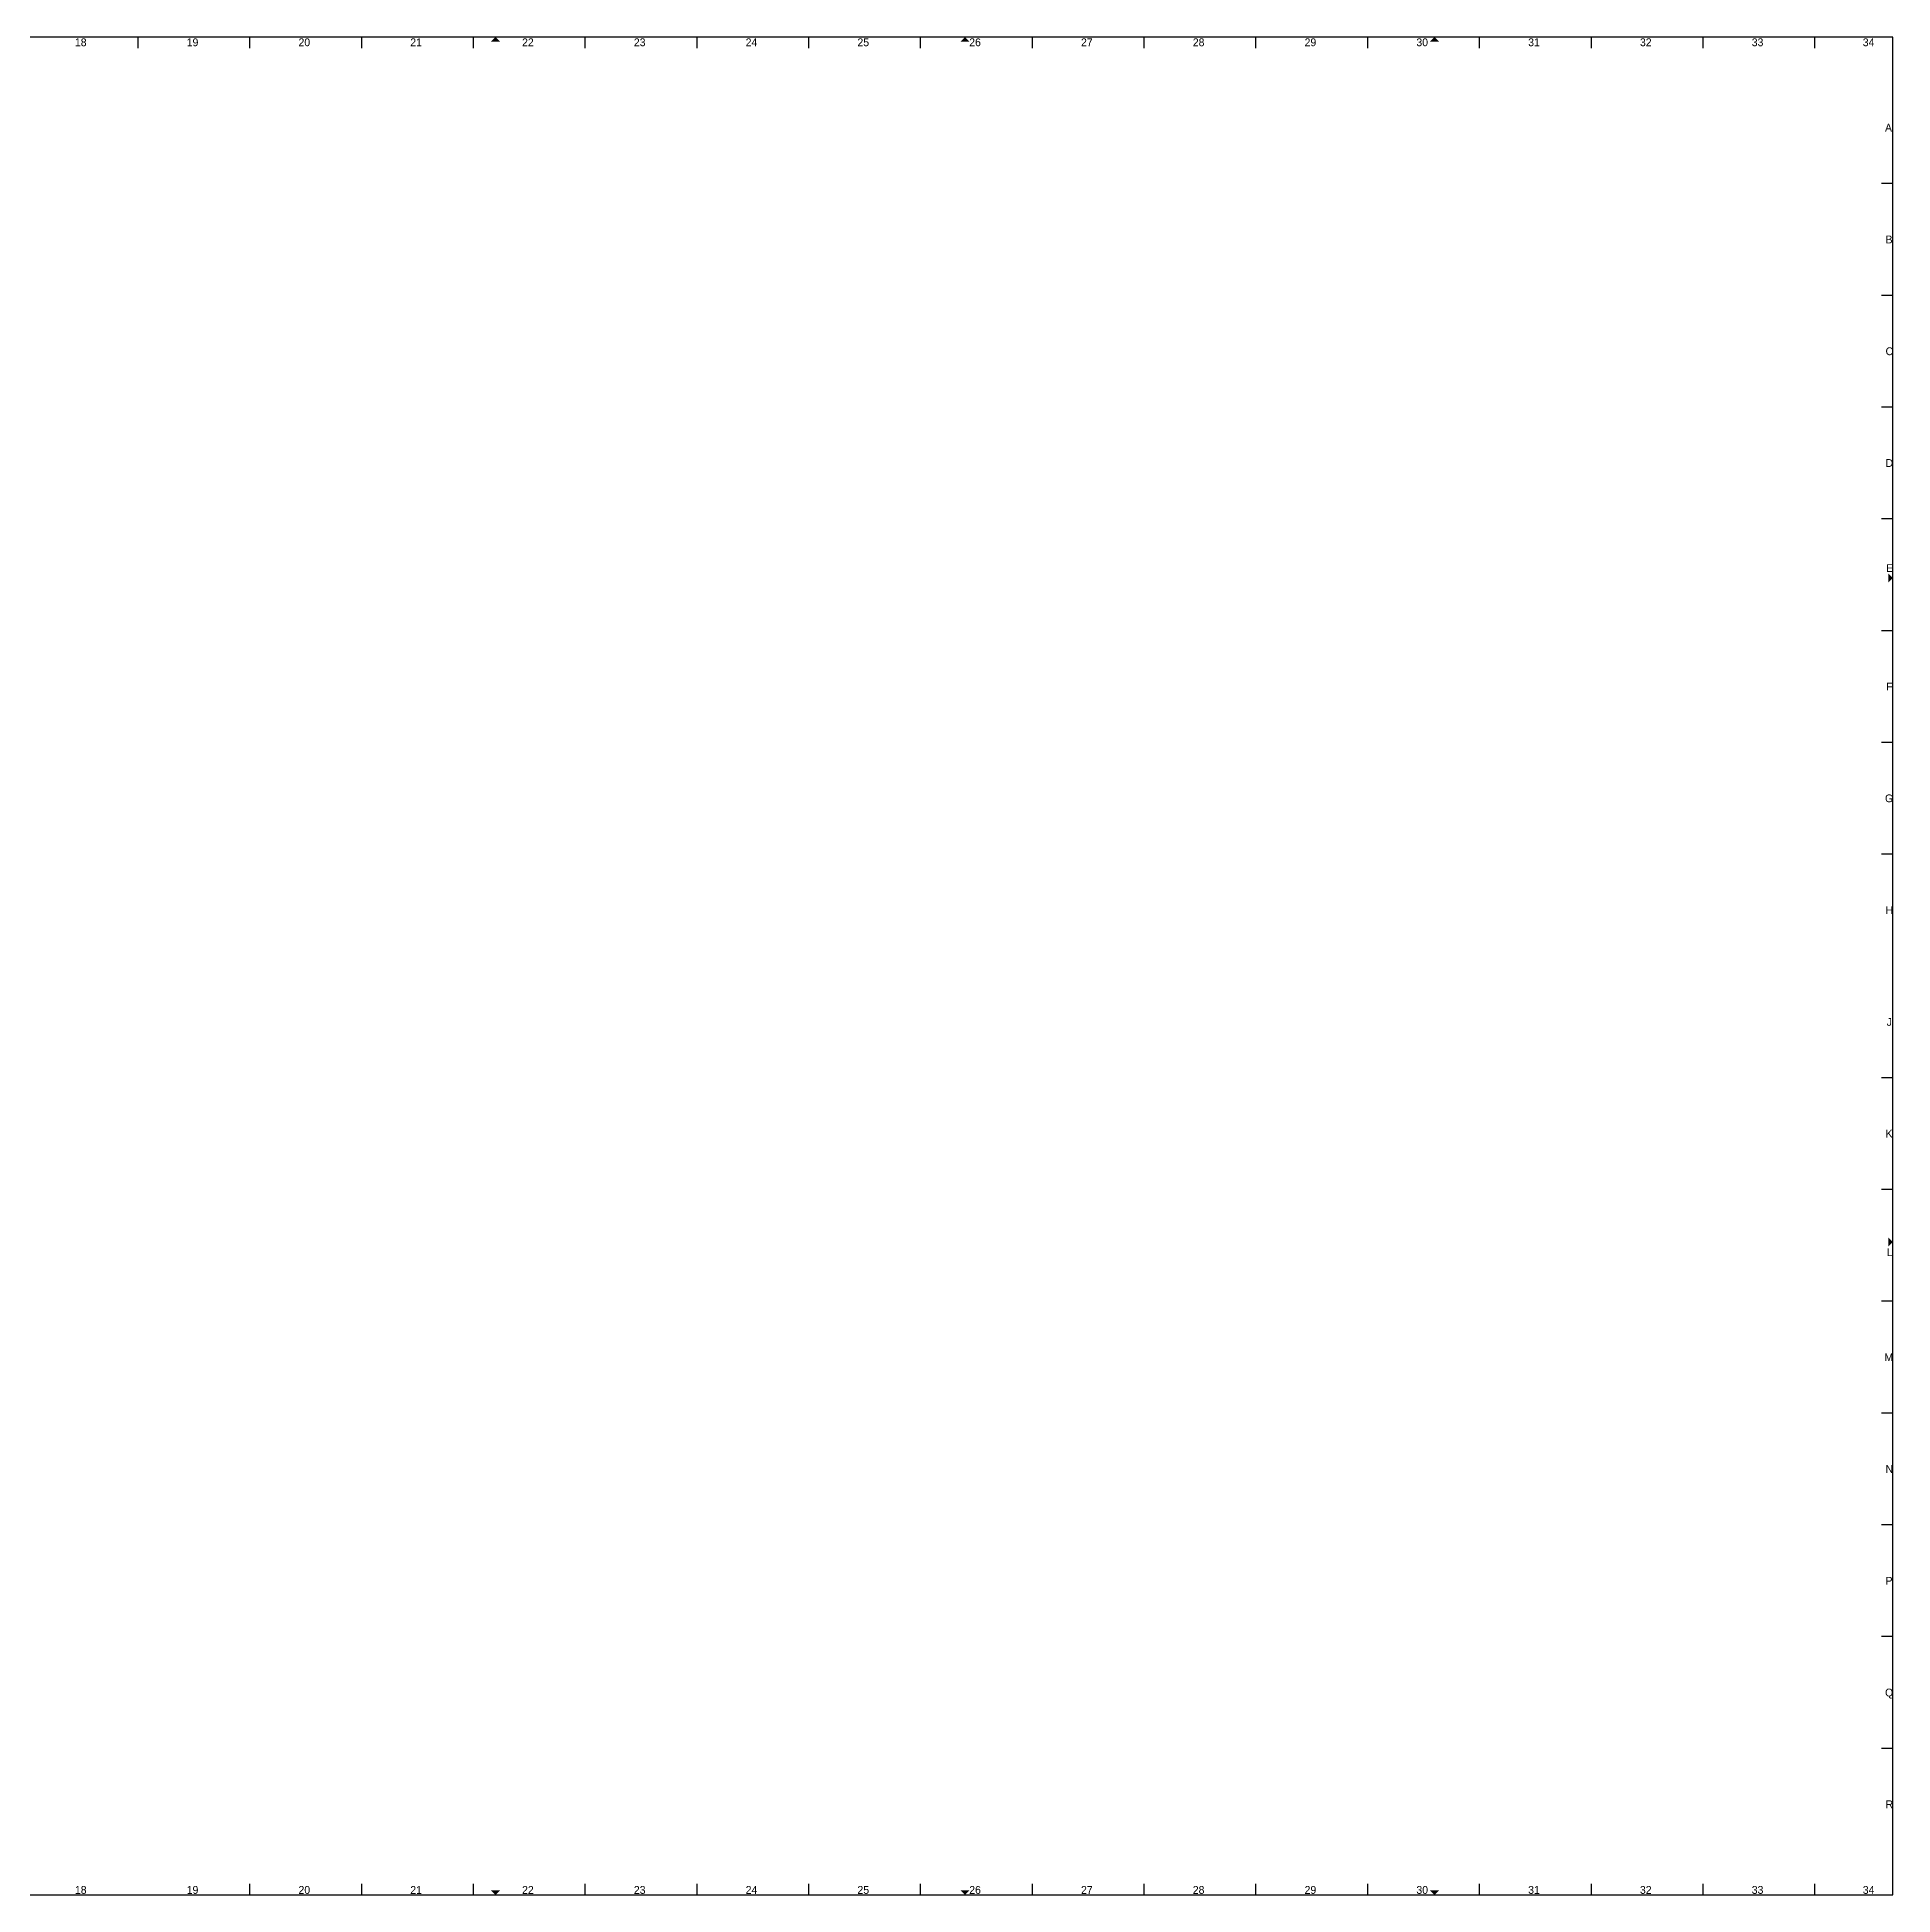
# Model space of a CAD drawing. Extents: x -5 to 1655, y -5 to 826.
# Drawn here: x 825 to 1655, y -5 to 826 of the extents above; entities that cross this region are included whole.
import ezdxf
from ezdxf.enums import TextEntityAlignment as Align

# ---------------------------------------------------------------- set-up
doc = ezdxf.new("R2010")
doc.units = 0
doc.header["$MEASUREMENT"] = 0
doc.layers.add('to-xx-rooster', color=7, linetype='CONTINUOUS', lineweight=25)
doc.layers.add('to-xx-vouwmerk', color=7, linetype='CONTINUOUS', lineweight=18)
doc.styles.add('RTW_ISO', font='iso-rtw.shx')

msp = doc.modelspace()

# ---------------------------------------------------------------- hatches: boundary and pattern name
at = {"layer": 'to-xx-vouwmerk'}
for points in [[(1028, 824), (1030, 826), (1032, 824)], [(1238, 824), (1240, 826), (1242, 824)], [(1448, 824), (1450, 826), (1452, 824)], [(1653, 586), (1655, 584), (1653, 582)], [(1653, 289), (1655, 287), (1653, 285)], [(1028, -3), (1030, -5), (1032, -3)], [(1238, -3), (1240, -5), (1242, -3)], [(1448, -3), (1450, -5), (1452, -3)]]:
    msp.add_hatch(color=256, dxfattribs=at).paths.add_polyline_path(points)

# ---------------------------------------------------------------- linework, layer by layer
at = {"layer": 'to-xx-rooster'}
for p, q in [((1655, 826), (-5, 826)), ((870, 826), (870, 821)), ((920, 826), (920, 821)), ((970, 826), (970, 821)), ((1020, 826), (1020, 821)), ((1070, 826), (1070, 821)), ((1120, 826), (1120, 821)), ((1170, 826), (1170, 821)), ((1220, 826), (1220, 821)), ((1270, 826), (1270, 821)), ((1320, 826), (1320, 821)), ((1370, 826), (1370, 821)), ((1420, 826), (1420, 821)), ((1470, 826), (1470, 821)), ((1520, 826), (1520, 821)), ((1570, 826), (1570, 821)), ((1620, 826), (1620, 821)), ((1655, -5), (1655, 826)), ((1655, 760.5), (1650, 760.5)), ((1655, 710.5), (1650, 710.5)), ((1655, 660.5), (1650, 660.5)), ((1655, 610.5), (1650, 610.5)), ((1655, 560.5), (1650, 560.5)), ((1655, 510.5), (1650, 510.5)), ((1655, 460.5), (1650, 460.5)), ((1655, 360.5), (1650, 360.5)), ((1655, 310.5), (1650, 310.5)), ((1655, 260.5), (1650, 260.5)), ((1655, 210.5), (1650, 210.5)), ((1655, 160.5), (1650, 160.5)), ((1655, 110.5), (1650, 110.5)), ((1655, 60.5), (1650, 60.5)), ((920, 0), (920, -5)), ((970, 0), (970, -5)), ((1020, 0), (1020, -5)), ((1070, 0), (1070, -5)), ((1120, 0), (1120, -5)), ((1170, 0), (1170, -5)), ((1220, 0), (1220, -5)), ((1270, 0), (1270, -5)), ((1320, 0), (1320, -5)), ((1370, 0), (1370, -5)), ((1420, 0), (1420, -5)), ((1470, 0), (1470, -5)), ((1520, 0), (1520, -5)), ((1570, 0), (1570, -5)), ((1620, 0), (1620, -5)), ((-5, -5), (1655, -5))]:
    msp.add_line(p, q, dxfattribs=at)

# ---------------------------------------------------------------- texts
at = {"layer": 'to-xx-rooster', "style": 'RTW_ISO'}
for s, p in [('18', (844.5, 820.9)), ('19', (894.5, 820.9)), ('20', (944.5, 820.9)), ('21', (994.5, 820.9)), ('22', (1044.5, 820.9)), ('23', (1094.5, 820.9)), ('24', (1144.5, 820.9)), ('25', (1194.5, 820.9)), ('26', (1244.5, 820.9)), ('27', (1294.5, 820.9)), ('28', (1344.5, 820.9)), ('29', (1394.5, 820.9)), ('30', (1444.5, 820.9)), ('31', (1494.5, 820.9)), ('32', (1544.5, 820.9)), ('33', (1594.5, 820.9)), ('34', (1644.16, 820.9)), ('18', (844.5, -5.6)), ('19', (894.5, -5.6)), ('20', (944.5, -5.6)), ('21', (994.5, -5.6)), ('22', (1044.5, -5.6)), ('23', (1094.5, -5.6)), ('24', (1144.5, -5.6)), ('25', (1194.5, -5.6)), ('26', (1244.5, -5.6)), ('27', (1294.5, -5.6)), ('28', (1344.5, -5.6)), ('29', (1394.5, -5.6)), ('30', (1444.5, -5.6)), ('31', (1494.5, -5.6)), ('32', (1544.5, -5.6)), ('33', (1594.5, -5.6)), ('34', (1644.16, -5.6))]:
    msp.add_text(s, height=3.5, dxfattribs=at).set_placement(p, align=Align.BOTTOM_CENTER)
for s, p in [('A', (1651.5, 785.5)), ('B', (1651.75, 735.5)), ('C', (1651.75, 685.5)), ('D', (1651.75, 635.5)), ('E', (1652, 588.5)), ('F', (1652, 535.5)), ('G', (1651.5, 485.5)), ('H', (1651.75, 435.5)), ('J', (1652.25, 385.5)), ('K', (1651.75, 335.5)), ('L', (1652.25, 282.5)), ('M', (1651.25, 235.5)), ('N', (1651.75, 185.5)), ('P', (1651.75, 135.5)), ('Q', (1651.5, 85.5)), ('R', (1651.75, 35.5))]:
    msp.add_text(s, height=3.5, dxfattribs=at).set_placement(p, align=Align.MIDDLE_LEFT)

doc.saveas('drawing.dxf')
